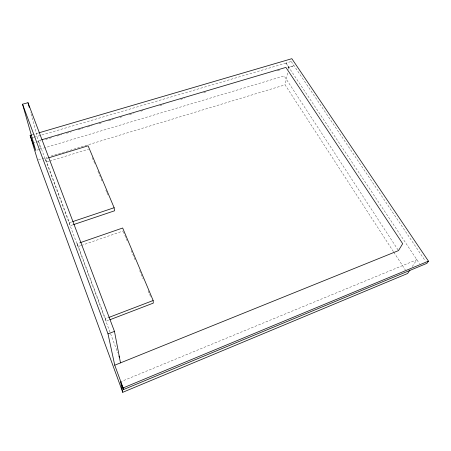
<?xml version="1.0" encoding="UTF-8"?>
<svg xmlns="http://www.w3.org/2000/svg" width="451" height="451" viewBox="0 0 451 451"><rect width="100%" height="100%" fill="white"/><g stroke="black" fill="none" stroke-linecap="round" stroke-linejoin="round"><path stroke-width="0.34" stroke-dasharray="2.25 1.69" d="M288.77 67.317L285.99 63.055L291.25 61.505L291.487 60.378M393.458 251.669L285.077 84.833L287.772 72.036M288.341 69.341L288.781 67.25L294.058 65.683L287.417 67.718M412.242 266.592L416.859 259.708L120.586 381.811M108.567 320.255L105.934 321.264L105.399 318.761L108.02 317.758M80.644 245.694L77.995 246.612L77.279 243.687L79.912 242.779M81.304 245.462L123.027 230.997M72.831 224.846L70.181 225.737L69.42 222.709L45.478 158.803L48.144 157.991M69.42 222.709L72.092 221.819M49.052 161.289L46.368 162.112L45.478 158.803M49.723 161.08L88.667 149.151M38.307 159.964L41.667 158.938M42.343 158.735L47.051 157.303M51.081 156.074L285.077 84.833M36.931 150.138L39.4 149.399M41.075 139.962L38.374 140.763L117.717 352.738M32.805 143.271L40.911 140.864M45.636 139.46L52.389 137.459M57.119 136.055L61.849 134.652M66.573 133.248L71.303 131.844M78.057 129.843L82.781 128.439M87.511 127.035L92.235 125.632M98.989 123.63L101.695 122.83M108.449 120.823L113.173 119.419M119.927 117.418L122.627 116.617M129.381 114.61L133.434 113.41M140.864 111.205L143.565 110.405M159.772 105.596L163.826 104.39M180.71 99.383L184.763 98.177M203.672 92.568L205.695 91.965M277.286 70.722L279.986 69.922M31.615 137.995L33.639 137.403M34.315 137.205L285.973 63.123M32.162 134.804L38.234 133.022M291.25 61.505L425.332 260.999M285.99 63.055L419.447 263.598M398.109 250.012L284.153 75.937L40.629 149.027L30.538 112.04M393.841 252.256L405.331 269.946M92.213 157.585L93.571 160.832M93.847 161.481L94.659 163.425M97.929 171.217L99.293 174.458M99.564 175.106L100.928 178.354M101.199 179.002L102.016 180.947M105.833 190.034L106.65 191.979M106.921 192.633L108.285 195.875M123.298 231.645L127.391 241.392M131.207 250.485L135.3 260.233M139.663 270.628L143.209 279.073M148.114 290.765L151.119 297.914M77.279 243.687L105.399 318.761"/><path stroke-width="0.68" d="M409.936 270.036L407.625 273.481L122.745 392.308L37.636 160.167L30.138 135.396L31.485 135.001M38.904 132.825L291.848 58.692L428.45 261.146L426.905 263.339L123.45 389.596L120.586 381.811L122.745 392.308M123.45 389.596L123.117 387.939L428.45 261.146M123.117 387.939L114.746 365.197L398.498 250.598L402.675 243.698L285.906 67.402L41.751 139.765M114.746 365.197L108.014 333.881L114.469 331.372L27.99 102.693L22.55 104.209L35.702 150.504L30.138 135.396M108.674 317.51L153.154 300.513L122.666 228.014L80.566 242.553M109.881 319.753L153.301 303.111L153.154 300.513M73.49 224.626L114.548 210.803L114.131 207.725L88.092 145.814L48.809 157.788M72.758 221.593L114.131 207.725M118.946 356.031L119.442 357.35M22.55 104.209L108.014 333.881M27.99 102.693L29.264 107.366M114.469 331.372L120.496 362.875"/></g></svg>
